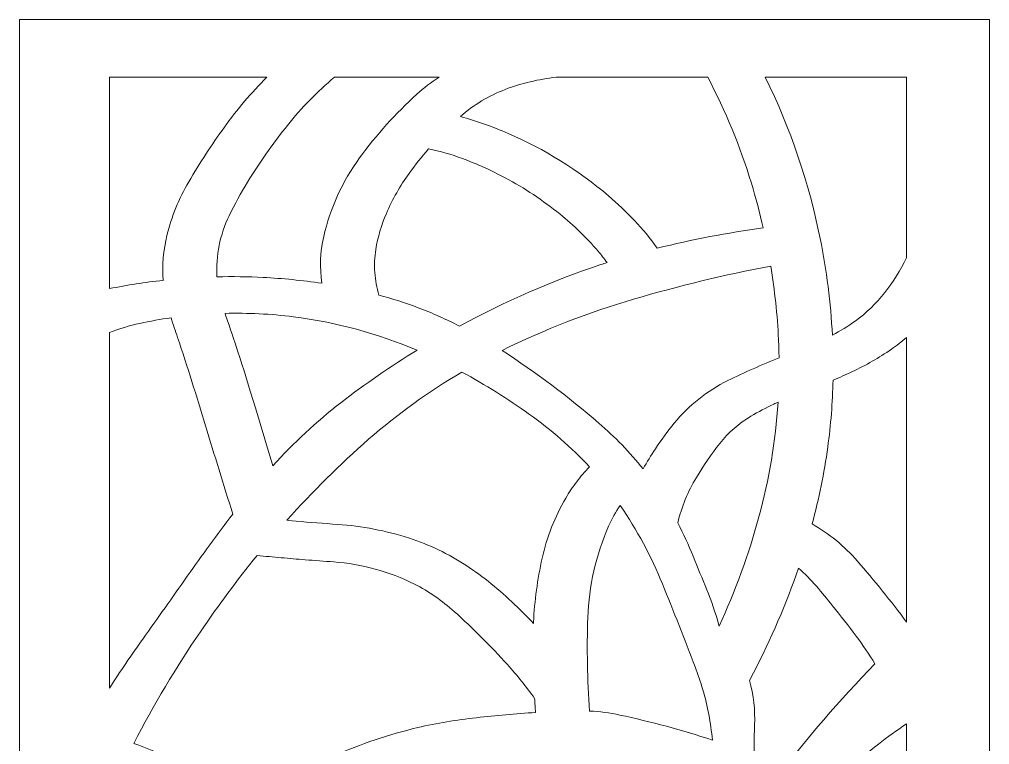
# Model space of a CAD drawing. Header units: centimetres. Extents: x -9.7 to 6, y -13.7 to 14.4.
# Drawn here: x -9.69 to -2.81, y 9.29 to 14.43 of the extents above; entities that cross this region are included whole.
import ezdxf

# ---------------------------------------------------------------- set-up
doc = ezdxf.new("R2010")
doc.units = ezdxf.units.CM
doc.header["$MEASUREMENT"] = 0

msp = doc.modelspace()

# ---------------------------------------------------------------- linework, layer by layer
at = {"lineweight": 9}
for points, knots in [([(-9.68649, -13.65587), (-9.68649, -13.65587), (-9.68649, 14.43222), (-9.68649, 14.43222), (-9.68649, 14.43222), (-9.68649, 14.43222), (-9.63606, 14.43222), (-9.63606, 14.43222), (-9.63606, 14.43222), (-9.63606, 14.43222), (-2.81006, 14.43222), (-2.81006, 14.43222), (-2.81006, 14.43222), (-2.81006, 14.43222), (-2.81006, -13.65584), (-2.81006, -13.65584), (-2.81006, -13.65584), (-2.81006, -13.65584), (-9.63606, -13.65584), (-9.63606, -13.65584), (-9.63606, -13.65584), (-9.63606, -13.65584), (-9.68649, -13.65584), (-9.68649, -13.65584)], [0, 0, 0, 0, 0.1428571, 0.1428571, 0.1428571, 0.1428571, 0.2857143, 0.2857143, 0.2857143, 0.2857143, 0.4285714, 0.4285714, 0.4285714, 0.4285714, 0.5714286, 0.5714286, 0.5714286, 0.5714286, 0.7142857, 0.7142857, 0.7142857, 0.7142857, 1, 1, 1, 1]), ([(-9.04758, 12.52445), (-9.04758, 12.52445), (-9.04758, 14.02261), (-9.04758, 14.02261), (-9.04758, 14.02261), (-9.04758, 14.02261), (-7.93302, 14.02261), (-7.93302, 14.02261), (-7.93302, 14.02261), (-8.04246, 13.91312), (-8.14294, 13.79511), (-8.23354, 13.66935), (-8.23354, 13.66935), (-8.32389, 13.54383), (-8.40839, 13.41419), (-8.48672, 13.28094), (-8.48672, 13.28094), (-8.55636, 13.16255), (-8.6082, 13.03472), (-8.64066, 12.90142), (-8.64066, 12.90142), (-8.666, 12.79732), (-8.67533, 12.68982), (-8.66846, 12.58297), (-8.66846, 12.58297), (-8.79557, 12.56912), (-8.92213, 12.54951), (-9.04758, 12.52445)], [0, 0, 0, 0, 0.125, 0.125, 0.125, 0.125, 0.25, 0.25, 0.25, 0.25, 0.375, 0.375, 0.375, 0.375, 0.5, 0.5, 0.5, 0.5, 0.625, 0.625, 0.625, 0.625, 0.75, 0.75, 0.75, 0.75, 1, 1, 1, 1]), ([(-6.71241, 14.02261), (-6.76778, 13.98683), (-6.82028, 13.94667), (-6.86908, 13.9023), (-6.86908, 13.9023), (-7.01968, 13.76584), (-7.15596, 13.61452), (-7.27568, 13.45034), (-7.27568, 13.45034), (-7.3974, 13.28365), (-7.48387, 13.0939), (-7.52978, 12.89279), (-7.52978, 12.89279), (-7.5545, 12.78433), (-7.559, 12.67235), (-7.54312, 12.56238), (-7.54312, 12.56238), (-7.68062, 12.58292), (-7.8191, 12.59668), (-7.95794, 12.60378), (-7.95794, 12.60378), (-8.06734, 12.60934), (-8.17672, 12.6108), (-8.2863, 12.60833), (-8.2863, 12.60833), (-8.29517, 12.75773), (-8.26523, 12.90694), (-8.19946, 13.04145), (-8.19946, 13.04145), (-8.12011, 13.2036), (-8.02667, 13.35843), (-7.92044, 13.5043), (-7.92044, 13.5043), (-7.87744, 13.56459), (-7.83287, 13.62371), (-7.78652, 13.68136), (-7.78652, 13.68136), (-7.68712, 13.80609), (-7.57545, 13.92045), (-7.45293, 14.02261), (-7.45293, 14.02261), (-7.45293, 14.02261), (-6.71241, 14.02261), (-6.71241, 14.02261)], [0, 0, 0, 0, 0.0833333, 0.0833333, 0.0833333, 0.0833333, 0.1666667, 0.1666667, 0.1666667, 0.1666667, 0.25, 0.25, 0.25, 0.25, 0.3333333, 0.3333333, 0.3333333, 0.3333333, 0.4166667, 0.4166667, 0.4166667, 0.4166667, 0.5, 0.5, 0.5, 0.5, 0.5833333, 0.5833333, 0.5833333, 0.5833333, 0.6666667, 0.6666667, 0.6666667, 0.6666667, 0.75, 0.75, 0.75, 0.75, 0.8333333, 0.8333333, 0.8333333, 0.8333333, 1, 1, 1, 1]), ([(-4.80731, 14.02261), (-4.68142, 13.78236), (-4.57799, 13.53094), (-4.49857, 13.27157), (-4.49857, 13.27157), (-4.4668, 13.16684), (-4.43872, 13.06102), (-4.41432, 12.95428), (-4.41432, 12.95428), (-4.66717, 12.92065), (-4.91786, 12.87271), (-5.16533, 12.81091), (-5.16533, 12.81091), (-5.21469, 12.88015), (-5.26875, 12.9457), (-5.32729, 13.00741), (-5.32729, 13.00741), (-5.38582, 13.06885), (-5.4474, 13.12746), (-5.51186, 13.18266), (-5.51186, 13.18266), (-5.72588, 13.36425), (-5.9656, 13.51311), (-6.22329, 13.62453), (-6.22329, 13.62453), (-6.33298, 13.67182), (-6.44575, 13.71163), (-6.56082, 13.74369), (-6.56082, 13.74369), (-6.46742, 13.8266), (-6.35977, 13.89166), (-6.24312, 13.9358), (-6.24312, 13.9358), (-6.12681, 13.97958), (-6.00553, 14.00875), (-5.88206, 14.02261), (-5.88206, 14.02261), (-5.88206, 14.02261), (-4.80731, 14.02261), (-4.80731, 14.02261)], [0, 0, 0, 0, 0.0909091, 0.0909091, 0.0909091, 0.0909091, 0.1818182, 0.1818182, 0.1818182, 0.1818182, 0.2727273, 0.2727273, 0.2727273, 0.2727273, 0.3636364, 0.3636364, 0.3636364, 0.3636364, 0.4545455, 0.4545455, 0.4545455, 0.4545455, 0.5454545, 0.5454545, 0.5454545, 0.5454545, 0.6363636, 0.6363636, 0.6363636, 0.6363636, 0.7272727, 0.7272727, 0.7272727, 0.7272727, 0.8181818, 0.8181818, 0.8181818, 0.8181818, 1, 1, 1, 1]), ([(-3.39849, 12.74252), (-3.44122, 12.65532), (-3.493, 12.57282), (-3.55292, 12.49653), (-3.55292, 12.49653), (-3.61302, 12.42004), (-3.68319, 12.35217), (-3.76176, 12.29467), (-3.76176, 12.29467), (-3.81354, 12.25768), (-3.86773, 12.22411), (-3.92409, 12.19421), (-3.92409, 12.19421), (-3.93623, 12.42452), (-3.96524, 12.65346), (-4.01081, 12.87945), (-4.01081, 12.87945), (-4.09066, 13.27583), (-4.22154, 13.66002), (-4.40058, 14.02261), (-4.40058, 14.02261), (-4.40058, 14.02261), (-3.39849, 14.02261), (-3.39849, 14.02261), (-3.39849, 14.02261), (-3.39849, 14.02261), (-3.39849, 12.74252), (-3.39849, 12.74252)], [0, 0, 0, 0, 0.125, 0.125, 0.125, 0.125, 0.25, 0.25, 0.25, 0.25, 0.375, 0.375, 0.375, 0.375, 0.5, 0.5, 0.5, 0.5, 0.625, 0.625, 0.625, 0.625, 0.75, 0.75, 0.75, 0.75, 1, 1, 1, 1]), ([(-6.56726, 12.25934), (-6.66228, 12.3078), (-6.7599, 12.35102), (-6.85956, 12.38887), (-6.85956, 12.38887), (-6.95086, 12.42308), (-7.04385, 12.45286), (-7.13799, 12.47822), (-7.13799, 12.47822), (-7.15337, 12.53048), (-7.16305, 12.5842), (-7.16729, 12.63835), (-7.16729, 12.63835), (-7.17141, 12.69281), (-7.16888, 12.7474), (-7.15994, 12.80112), (-7.15994, 12.80112), (-7.14643, 12.88958), (-7.12128, 12.97582), (-7.08544, 13.05785), (-7.08544, 13.05785), (-7.04217, 13.15802), (-6.98797, 13.25311), (-6.92401, 13.34143), (-6.92401, 13.34143), (-6.88086, 13.40192), (-6.83462, 13.46009), (-6.78582, 13.51583), (-6.78582, 13.51583), (-6.70457, 13.49818), (-6.62475, 13.4749), (-6.54669, 13.44617), (-6.54669, 13.44617), (-6.44279, 13.40778), (-6.34167, 13.36242), (-6.24393, 13.31043), (-6.24393, 13.31043), (-6.10636, 13.23669), (-5.97591, 13.15018), (-5.85452, 13.05201), (-5.85452, 13.05201), (-5.7573, 12.97315), (-5.66724, 12.88589), (-5.58551, 12.79102), (-5.58551, 12.79102), (-5.56311, 12.76465), (-5.54174, 12.73735), (-5.52125, 12.70956), (-5.52125, 12.70956), (-5.53612, 12.70489), (-5.55098, 12.7), (-5.56583, 12.69505), (-5.56583, 12.69505), (-5.91137, 12.57854), (-6.24634, 12.43279), (-6.56726, 12.25936)], [0, 0, 0, 0, 0.0666667, 0.0666667, 0.0666667, 0.0666667, 0.1333333, 0.1333333, 0.1333333, 0.1333333, 0.2, 0.2, 0.2, 0.2, 0.2666667, 0.2666667, 0.2666667, 0.2666667, 0.3333333, 0.3333333, 0.3333333, 0.3333333, 0.4, 0.4, 0.4, 0.4, 0.4666667, 0.4666667, 0.4666667, 0.4666667, 0.5333333, 0.5333333, 0.5333333, 0.5333333, 0.6, 0.6, 0.6, 0.6, 0.6666667, 0.6666667, 0.6666667, 0.6666667, 0.7333333, 0.7333333, 0.7333333, 0.7333333, 0.8, 0.8, 0.8, 0.8, 0.8666667, 0.8666667, 0.8666667, 0.8666667, 1, 1, 1, 1]), ([(-5.26545, 11.24752), (-5.36047, 11.36471), (-5.46567, 11.47318), (-5.57966, 11.57169), (-5.57966, 11.57169), (-5.79635, 11.75876), (-6.02542, 11.93064), (-6.2657, 12.0862), (-6.2657, 12.0862), (-5.96608, 12.23394), (-5.65425, 12.35561), (-5.33373, 12.44963), (-5.33373, 12.44963), (-5.01363, 12.54354), (-4.68907, 12.62188), (-4.36138, 12.68427), (-4.36138, 12.68427), (-4.33285, 12.51198), (-4.31444, 12.33792), (-4.30612, 12.16342), (-4.30612, 12.16342), (-4.30402, 12.12006), (-4.30273, 12.07661), (-4.30217, 12.03322), (-4.30217, 12.03322), (-4.42551, 11.98478), (-4.54672, 11.93129), (-4.66573, 11.87272), (-4.66573, 11.87272), (-4.8123, 11.80052), (-4.94166, 11.69766), (-5.04494, 11.57108), (-5.04494, 11.57108), (-5.0926, 11.51277), (-5.13728, 11.45199), (-5.17873, 11.38899), (-5.17873, 11.38899), (-5.20919, 11.34277), (-5.23806, 11.29568), (-5.26545, 11.24752)], [0, 0, 0, 0, 0.0909091, 0.0909091, 0.0909091, 0.0909091, 0.1818182, 0.1818182, 0.1818182, 0.1818182, 0.2727273, 0.2727273, 0.2727273, 0.2727273, 0.3636364, 0.3636364, 0.3636364, 0.3636364, 0.4545455, 0.4545455, 0.4545455, 0.4545455, 0.5454545, 0.5454545, 0.5454545, 0.5454545, 0.6363636, 0.6363636, 0.6363636, 0.6363636, 0.7272727, 0.7272727, 0.7272727, 0.7272727, 0.8181818, 0.8181818, 0.8181818, 0.8181818, 1, 1, 1, 1]), ([(-9.04758, 9.69368), (-9.04758, 9.69368), (-9.04758, 12.21264), (-9.04758, 12.21264), (-9.04758, 12.21264), (-8.97808, 12.24058), (-8.90621, 12.26253), (-8.83287, 12.27826), (-8.83287, 12.27826), (-8.75957, 12.29399), (-8.68596, 12.30717), (-8.61176, 12.31772), (-8.61176, 12.31772), (-8.59645, 12.27135), (-8.58087, 12.22516), (-8.56505, 12.17891), (-8.56505, 12.17891), (-8.49625, 11.97111), (-8.43018, 11.76245), (-8.36684, 11.55277), (-8.36684, 11.55277), (-8.30374, 11.34364), (-8.2395, 11.1349), (-8.17399, 10.92648), (-8.17399, 10.92648), (-8.28464, 10.78205), (-8.39213, 10.63547), (-8.4966, 10.48662), (-8.4966, 10.48662), (-8.601, 10.33768), (-8.70621, 10.18932), (-8.81204, 10.04157), (-8.81204, 10.04157), (-8.89354, 9.92768), (-8.97217, 9.81175), (-9.04758, 9.69368)], [0, 0, 0, 0, 0.1, 0.1, 0.1, 0.1, 0.2, 0.2, 0.2, 0.2, 0.3, 0.3, 0.3, 0.3, 0.4, 0.4, 0.4, 0.4, 0.5, 0.5, 0.5, 0.5, 0.6, 0.6, 0.6, 0.6, 0.7, 0.7, 0.7, 0.7, 0.8, 0.8, 0.8, 0.8, 1, 1, 1, 1]), ([(-7.88972, 11.26993), (-7.88972, 11.26993), (-7.89928, 11.30103), (-7.89928, 11.30103), (-7.89928, 11.30103), (-7.89928, 11.30103), (-7.91299, 11.34635), (-7.91299, 11.34635), (-7.91299, 11.34635), (-7.91299, 11.34635), (-7.94636, 11.45753), (-7.94636, 11.45753), (-7.94636, 11.45753), (-7.94636, 11.45753), (-7.98, 11.56864), (-7.98, 11.56864), (-7.98, 11.56864), (-7.98, 11.56864), (-8.01358, 11.67971), (-8.01358, 11.67971), (-8.01358, 11.67971), (-8.01358, 11.67971), (-8.04738, 11.79078), (-8.04738, 11.79078), (-8.04738, 11.79078), (-8.09898, 11.96028), (-8.15351, 12.12877), (-8.21125, 12.29623), (-8.21125, 12.29623), (-8.21747, 12.31381), (-8.22343, 12.3315), (-8.22919, 12.34918), (-8.22919, 12.34918), (-8.06741, 12.35312), (-7.90558, 12.34497), (-7.74505, 12.32512), (-7.74505, 12.32512), (-7.44321, 12.28619), (-7.14799, 12.20641), (-6.86782, 12.08776), (-6.86782, 12.08776), (-7.05515, 11.97458), (-7.23569, 11.85034), (-7.40853, 11.71607), (-7.40853, 11.71607), (-7.58155, 11.58159), (-7.74255, 11.43243), (-7.88972, 11.26993)], [0, 0, 0, 0, 0.0769231, 0.0769231, 0.0769231, 0.0769231, 0.1538462, 0.1538462, 0.1538462, 0.1538462, 0.2307692, 0.2307692, 0.2307692, 0.2307692, 0.3076923, 0.3076923, 0.3076923, 0.3076923, 0.3846154, 0.3846154, 0.3846154, 0.3846154, 0.4615385, 0.4615385, 0.4615385, 0.4615385, 0.5384615, 0.5384615, 0.5384615, 0.5384615, 0.6153846, 0.6153846, 0.6153846, 0.6153846, 0.6923077, 0.6923077, 0.6923077, 0.6923077, 0.7692308, 0.7692308, 0.7692308, 0.7692308, 0.8461538, 0.8461538, 0.8461538, 0.8461538, 1, 1, 1, 1]), ([(-3.39849, 10.16184), (-3.50941, 10.31014), (-3.62562, 10.45422), (-3.74695, 10.59393), (-3.74695, 10.59393), (-3.83831, 10.69911), (-3.94681, 10.78801), (-4.06788, 10.85677), (-4.06788, 10.85677), (-4.01968, 11.03586), (-3.98266, 11.21781), (-3.95705, 11.40156), (-3.95705, 11.40156), (-3.93564, 11.55909), (-3.92313, 11.71772), (-3.91946, 11.87668), (-3.91946, 11.87668), (-3.8735, 11.89542), (-3.82799, 11.91531), (-3.78285, 11.93649), (-3.78285, 11.93649), (-3.68652, 11.98147), (-3.59411, 12.03439), (-3.50644, 12.09467), (-3.50644, 12.09467), (-3.4693, 12.12106), (-3.43329, 12.1491), (-3.39849, 12.17866), (-3.39849, 12.17866), (-3.39849, 12.17866), (-3.39849, 10.16184), (-3.39849, 10.16184)], [0, 0, 0, 0, 0.1111111, 0.1111111, 0.1111111, 0.1111111, 0.2222222, 0.2222222, 0.2222222, 0.2222222, 0.3333333, 0.3333333, 0.3333333, 0.3333333, 0.4444444, 0.4444444, 0.4444444, 0.4444444, 0.5555556, 0.5555556, 0.5555556, 0.5555556, 0.6666667, 0.6666667, 0.6666667, 0.6666667, 0.7777778, 0.7777778, 0.7777778, 0.7777778, 1, 1, 1, 1]), ([(-7.72554, 10.87713), (-7.72554, 10.87713), (-7.78276, 10.88247), (-7.78276, 10.88247), (-7.78276, 10.88247), (-7.78276, 10.88247), (-7.78998, 10.88312), (-7.78998, 10.88312), (-7.78998, 10.88312), (-7.60924, 11.0863), (-7.41586, 11.27796), (-7.21104, 11.45693), (-7.21104, 11.45693), (-7.00591, 11.63609), (-6.78446, 11.79564), (-6.54959, 11.93353), (-6.54959, 11.93353), (-6.38452, 11.84291), (-6.22475, 11.7428), (-6.07128, 11.63352), (-6.07128, 11.63352), (-5.91743, 11.52415), (-5.77514, 11.39963), (-5.64615, 11.26188), (-5.64615, 11.26188), (-5.67795, 11.22821), (-5.70818, 11.19285), (-5.73659, 11.15602), (-5.73659, 11.15602), (-5.76503, 11.11929), (-5.79098, 11.08057), (-5.81399, 11.04018), (-5.81399, 11.04018), (-5.89124, 10.90745), (-5.94764, 10.76364), (-5.98129, 10.61372), (-5.98129, 10.61372), (-6.01467, 10.46457), (-6.03536, 10.31266), (-6.04291, 10.15991), (-6.04291, 10.15991), (-6.04291, 10.15991), (-6.04319, 10.15596), (-6.04319, 10.15596), (-6.04319, 10.15596), (-6.04319, 10.15596), (-6.04324, 10.15256), (-6.04324, 10.15256), (-6.04324, 10.15256), (-6.08687, 10.19766), (-6.13133, 10.24211), (-6.17646, 10.28559), (-6.17646, 10.28559), (-6.28237, 10.38944), (-6.39802, 10.4826), (-6.52189, 10.56417), (-6.52189, 10.56417), (-6.64591, 10.64591), (-6.78047, 10.71044), (-6.92193, 10.75594), (-6.92193, 10.75594), (-7.08689, 10.80905), (-7.25774, 10.84192), (-7.43068, 10.85383), (-7.43068, 10.85383), (-7.52905, 10.8606), (-7.62735, 10.86839), (-7.72554, 10.87713)], [0, 0, 0, 0, 0.0555556, 0.0555556, 0.0555556, 0.0555556, 0.1111111, 0.1111111, 0.1111111, 0.1111111, 0.1666667, 0.1666667, 0.1666667, 0.1666667, 0.2222222, 0.2222222, 0.2222222, 0.2222222, 0.2777778, 0.2777778, 0.2777778, 0.2777778, 0.3333333, 0.3333333, 0.3333333, 0.3333333, 0.3888889, 0.3888889, 0.3888889, 0.3888889, 0.4444444, 0.4444444, 0.4444444, 0.4444444, 0.5, 0.5, 0.5, 0.5, 0.5555556, 0.5555556, 0.5555556, 0.5555556, 0.6111111, 0.6111111, 0.6111111, 0.6111111, 0.6666667, 0.6666667, 0.6666667, 0.6666667, 0.7222222, 0.7222222, 0.7222222, 0.7222222, 0.7777778, 0.7777778, 0.7777778, 0.7777778, 0.8333333, 0.8333333, 0.8333333, 0.8333333, 0.8888889, 0.8888889, 0.8888889, 0.8888889, 1, 1, 1, 1]), ([(-4.7266, 10.13264), (-4.7266, 10.13264), (-4.7308, 10.14751), (-4.7308, 10.14751), (-4.7308, 10.14751), (-4.75389, 10.23012), (-4.78164, 10.31124), (-4.81412, 10.39062), (-4.81412, 10.39062), (-4.84642, 10.46988), (-4.87878, 10.54898), (-4.91148, 10.62812), (-4.91148, 10.62812), (-4.9445, 10.70843), (-4.98083, 10.78729), (-5.02006, 10.86452), (-5.02006, 10.86452), (-4.99389, 10.97786), (-4.94932, 11.0863), (-4.88831, 11.18549), (-4.88831, 11.18549), (-4.83819, 11.26947), (-4.78286, 11.35003), (-4.72246, 11.4271), (-4.72246, 11.4271), (-4.66155, 11.50454), (-4.58682, 11.57008), (-4.50187, 11.62015), (-4.50187, 11.62015), (-4.44915, 11.65179), (-4.39473, 11.68059), (-4.3388, 11.70607), (-4.3388, 11.70607), (-4.32914, 11.71049), (-4.3193, 11.71488), (-4.30967, 11.7192), (-4.30967, 11.7192), (-4.32705, 11.44449), (-4.37237, 11.17219), (-4.44502, 10.90677), (-4.44502, 10.90677), (-4.51752, 10.64138), (-4.61175, 10.38252), (-4.7266, 10.13264)], [0, 0, 0, 0, 0.0833333, 0.0833333, 0.0833333, 0.0833333, 0.1666667, 0.1666667, 0.1666667, 0.1666667, 0.25, 0.25, 0.25, 0.25, 0.3333333, 0.3333333, 0.3333333, 0.3333333, 0.4166667, 0.4166667, 0.4166667, 0.4166667, 0.5, 0.5, 0.5, 0.5, 0.5833333, 0.5833333, 0.5833333, 0.5833333, 0.6666667, 0.6666667, 0.6666667, 0.6666667, 0.75, 0.75, 0.75, 0.75, 0.8333333, 0.8333333, 0.8333333, 0.8333333, 1, 1, 1, 1]), ([(-4.77457, 9.32563), (-4.99026, 9.39636), (-5.20947, 9.4556), (-5.43155, 9.50319), (-5.43155, 9.50319), (-5.50189, 9.51811), (-5.5734, 9.52761), (-5.64542, 9.53147), (-5.64542, 9.53147), (-5.66102, 9.75204), (-5.66522, 9.97332), (-5.65787, 10.19435), (-5.65787, 10.19435), (-5.65047, 10.41711), (-5.60021, 10.63665), (-5.51014, 10.84062), (-5.51014, 10.84062), (-5.48725, 10.89234), (-5.45977, 10.94182), (-5.42789, 10.98875), (-5.42789, 10.98875), (-5.30908, 10.81395), (-5.20879, 10.62727), (-5.12895, 10.43159), (-5.12895, 10.43159), (-5.04921, 10.23649), (-4.97179, 10.0405), (-4.89682, 9.84343), (-4.89682, 9.84343), (-4.87665, 9.79058), (-4.85856, 9.73695), (-4.84247, 9.68258), (-4.84247, 9.68258), (-4.80897, 9.56593), (-4.78625, 9.44647), (-4.77463, 9.32563)], [0, 0, 0, 0, 0.1, 0.1, 0.1, 0.1, 0.2, 0.2, 0.2, 0.2, 0.3, 0.3, 0.3, 0.3, 0.4, 0.4, 0.4, 0.4, 0.5, 0.5, 0.5, 0.5, 0.6, 0.6, 0.6, 0.6, 0.7, 0.7, 0.7, 0.7, 0.8, 0.8, 0.8, 0.8, 1, 1, 1, 1]), ([(-8.00237, 10.63297), (-7.94566, 10.62811), (-7.88895, 10.62301), (-7.83207, 10.61775), (-7.83207, 10.61775), (-7.77524, 10.6124), (-7.71842, 10.60763), (-7.6616, 10.60313), (-7.6616, 10.60313), (-7.59398, 10.59789), (-7.52637, 10.59279), (-7.45872, 10.58796), (-7.45872, 10.58796), (-7.25968, 10.57334), (-7.06539, 10.52011), (-6.88677, 10.43097), (-6.88677, 10.43097), (-6.78484, 10.37865), (-6.69002, 10.31335), (-6.60485, 10.23672), (-6.60485, 10.23672), (-6.47243, 10.11771), (-6.34644, 9.99194), (-6.22699, 9.86006), (-6.22699, 9.86006), (-6.1583, 9.78409), (-6.09418, 9.70388), (-6.03503, 9.62021), (-6.03503, 9.62021), (-6.03313, 9.58728), (-6.03092, 9.5543), (-6.02859, 9.52127), (-6.02859, 9.52127), (-6.1687, 9.51155), (-6.30851, 9.49901), (-6.44808, 9.48405), (-6.44808, 9.48405), (-6.58789, 9.46888), (-6.72652, 9.44546), (-6.86349, 9.41389), (-6.86349, 9.41389), (-7.06738, 9.36432), (-7.26677, 9.29781), (-7.45969, 9.21514), (-7.45969, 9.21514), (-7.65634, 9.13075), (-7.84582, 9.03104), (-8.02662, 8.91679), (-8.02662, 8.91679), (-8.12237, 8.96907), (-8.21955, 9.01862), (-8.31812, 9.06516), (-8.31812, 9.06516), (-8.50069, 9.15158), (-8.68659, 9.23077), (-8.87547, 9.30234), (-8.87547, 9.30234), (-8.73432, 9.57502), (-8.57692, 9.83894), (-8.40403, 10.09257), (-8.40403, 10.09257), (-8.27743, 10.27813), (-8.14347, 10.45833), (-8.00237, 10.63297)], [0, 0, 0, 0, 0.0588235, 0.0588235, 0.0588235, 0.0588235, 0.1176471, 0.1176471, 0.1176471, 0.1176471, 0.1764706, 0.1764706, 0.1764706, 0.1764706, 0.2352941, 0.2352941, 0.2352941, 0.2352941, 0.2941176, 0.2941176, 0.2941176, 0.2941176, 0.3529412, 0.3529412, 0.3529412, 0.3529412, 0.4117647, 0.4117647, 0.4117647, 0.4117647, 0.4705882, 0.4705882, 0.4705882, 0.4705882, 0.5294118, 0.5294118, 0.5294118, 0.5294118, 0.5882353, 0.5882353, 0.5882353, 0.5882353, 0.6470588, 0.6470588, 0.6470588, 0.6470588, 0.7058824, 0.7058824, 0.7058824, 0.7058824, 0.7647059, 0.7647059, 0.7647059, 0.7647059, 0.8235294, 0.8235294, 0.8235294, 0.8235294, 0.8823529, 0.8823529, 0.8823529, 0.8823529, 1, 1, 1, 1]), ([(-4.51133, 9.74863), (-4.51133, 9.74863), (-4.48368, 9.8021), (-4.48368, 9.8021), (-4.48368, 9.8021), (-4.35934, 10.04149), (-4.25244, 10.28948), (-4.16369, 10.54413), (-4.16369, 10.54413), (-4.11896, 10.5044), (-4.0769, 10.46153), (-4.03794, 10.41611), (-4.03794, 10.41611), (-3.99905, 10.37063), (-3.96099, 10.3246), (-3.92375, 10.27763), (-3.92375, 10.27763), (-3.86628, 10.20682), (-3.81026, 10.13483), (-3.75554, 10.06174), (-3.75554, 10.06174), (-3.7084, 9.99855), (-3.664, 9.93325), (-3.62263, 9.866), (-3.62263, 9.866), (-3.87268, 9.60924), (-4.10705, 9.33754), (-4.32448, 9.05246), (-4.32448, 9.05246), (-4.37322, 8.99566), (-4.42064, 8.93781), (-4.46643, 8.87865), (-4.46643, 8.87865), (-4.4801, 9.06219), (-4.48312, 9.24642), (-4.47537, 9.43027), (-4.47537, 9.43027), (-4.47104, 9.53768), (-4.48303, 9.645), (-4.51133, 9.74863)], [0, 0, 0, 0, 0.0909091, 0.0909091, 0.0909091, 0.0909091, 0.1818182, 0.1818182, 0.1818182, 0.1818182, 0.2727273, 0.2727273, 0.2727273, 0.2727273, 0.3636364, 0.3636364, 0.3636364, 0.3636364, 0.4545455, 0.4545455, 0.4545455, 0.4545455, 0.5454545, 0.5454545, 0.5454545, 0.5454545, 0.6363636, 0.6363636, 0.6363636, 0.6363636, 0.7272727, 0.7272727, 0.7272727, 0.7272727, 0.8181818, 0.8181818, 0.8181818, 0.8181818, 1, 1, 1, 1]), ([(-3.39849, 9.43966), (-3.39849, 9.43966), (-3.39849, 7.92561), (-3.39849, 7.92561), (-3.39849, 7.92561), (-3.70943, 7.86332), (-4.0166, 7.78435), (-4.31875, 7.68867), (-4.31875, 7.68867), (-4.46583, 7.64123), (-4.61162, 7.59036), (-4.75605, 7.53585), (-4.75605, 7.53585), (-4.73585, 7.63537), (-4.70861, 7.73355), (-4.6747, 7.82927), (-4.6747, 7.82927), (-4.63462, 7.93995), (-4.58531, 8.04733), (-4.52749, 8.14995), (-4.52749, 8.14995), (-4.37456, 8.42162), (-4.19592, 8.67806), (-3.9941, 8.91569), (-3.9941, 8.91569), (-3.87522, 9.05569), (-3.74265, 9.18346), (-3.59847, 9.2973), (-3.59847, 9.2973), (-3.53426, 9.34799), (-3.46738, 9.39546), (-3.39849, 9.43966)], [0, 0, 0, 0, 0.1111111, 0.1111111, 0.1111111, 0.1111111, 0.2222222, 0.2222222, 0.2222222, 0.2222222, 0.3333333, 0.3333333, 0.3333333, 0.3333333, 0.4444444, 0.4444444, 0.4444444, 0.4444444, 0.5555556, 0.5555556, 0.5555556, 0.5555556, 0.6666667, 0.6666667, 0.6666667, 0.6666667, 0.7777778, 0.7777778, 0.7777778, 0.7777778, 1, 1, 1, 1])]:
    msp.add_open_spline(points, degree=3, knots=knots, dxfattribs=at)

doc.saveas('drawing.dxf')
